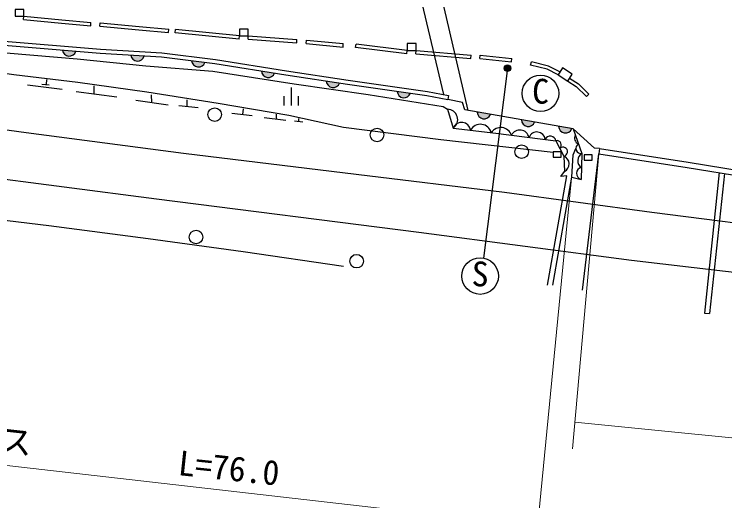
# Model space of a CAD drawing. Units: millimetres at full size, sheet at 1:1000; details may follow other scales. Extents: x 40000 to 680000, y 20000 to 380000.
# Drawn here: x 152776 to 205268, y 243066 to 278992 of the extents above; entities that cross this region are included whole.
import ezdxf
from ezdxf.enums import TextEntityAlignment as Align

# ---------------------------------------------------------------- set-up
doc = ezdxf.new("R2010")
doc.units = ezdxf.units.MM
doc.header["$LTSCALE"] = 1000
for name, color, linetype, lineweight in [('M-BGD', 7, 'Continuous', 25), ('M-BGD-EXST', 7, 'Continuous', 25), ('M-STR-HTXT', 7, 'Continuous', 13)]:
    doc.layers.add(name, color=color, linetype=linetype, lineweight=lineweight)
doc.styles.add('ＭＳ ゴシック', font='')
doc.styles.get('ＭＳ ゴシック').set_extended_font_data('MS Gothic')

msp = doc.modelspace()

# ---------------------------------------------------------------- hatches: boundary and pattern name
at = {"layer": 'M-BGD'}
for points in [[(156338, 276342, 0.82183), (157325, 276258)], [(161384, 275972, 0.82183), (162374, 275914)], [(165885, 275562, 0.82183), (166868, 275439)], [(171032, 274806, 0.82183), (172011, 274652)], [(175833, 274058, 0.82183), (176812, 273907)], [(181068, 273298, 0.82183), (182049, 273159)], [(186986, 271765, 0.82183), (187961, 271595)], [(190242, 271196, 0.82183), (191218, 271025)], [(192996, 270714, 0.82183), (193972, 270543)]]:
    msp.add_hatch(color=256, dxfattribs=at).paths.add_polyline_path(points)
at = {"layer": 'M-BGD-EXST'}
msp.add_hatch(color=256, dxfattribs=at).paths.add_polyline_path([(189469, 275009, 1), (188969, 275009, 0.41421), (189219, 274759, 0.41421)])

# ---------------------------------------------------------------- linework, layer by layer
at = {"layer": 'M-BGD'}
for p, q in [((184502, 273067), (180215, 291333)), ((186321, 271882), (181692, 291608)), ((153474, 278592), (153497, 278841)), ((158425, 278132), (158448, 278381)), ((159101, 278106), (159124, 278355)), ((164171, 277635), (164195, 277884)), ((164669, 277608), (164693, 277856)), ((169419, 277393), (164693, 277856)), ((169394, 277144), (164669, 277608)), ((169394, 277144), (169419, 277393)), ((170050, 277144), (170069, 277393)), ((170069, 277393), (173662, 277122)), ((170050, 277144), (173643, 276872)), ((173643, 276872), (173662, 277122)), ((174343, 276820), (174366, 277068)), ((174343, 276820), (177066, 276571)), ((174366, 277068), (177088, 276820)), ((177066, 276571), (177088, 276820)), ((177996, 276540), (178026, 276788)), ((181816, 276318), (178026, 276788)), ((181785, 276070), (177996, 276540)), ((181785, 276070), (181816, 276318)), ((182445, 276069), (182466, 276318)), ((182466, 276318), (186539, 275978)), ((182445, 276069), (186519, 275729)), ((186519, 275729), (186539, 275978)), ((187165, 275720), (187191, 275969)), ((187165, 275720), (189503, 275478)), ((187191, 275969), (189529, 275726)), ((189503, 275478), (189529, 275726)), ((190923, 275228), (190983, 275471)), ((155165, 273801), (155177, 274164)), ((153747, 273785), (156307, 273447)), ((154825, 273829), (155357, 273785)), ((158677, 273112), (158677, 273692)), ((173252, 272246), (173252, 273575)), ((157357, 273292), (160356, 272884)), ((162948, 272483), (162924, 273045)), ((184860, 273001), (184807, 272706)), ((195041, 272925), (195218, 273101)), ((161753, 272657), (164142, 272308)), ((165565, 272194), (165561, 272660)), ((172718, 272246), (172718, 272943)), ((173785, 272246), (173785, 272943)), ((164945, 272262), (166363, 272107)), ((169662, 271589), (169714, 272001)), ((168843, 271683), (170361, 271509)), ((172150, 271261), (172161, 271602)), ((171252, 271366), (172845, 271179)), ((173494, 271108), (174098, 271038)), ((173796, 271073), (173793, 271282)), ((196021, 269079), (195960, 268683)), ((194761, 258623), (195960, 268683)), ((204848, 267296), (203773, 256926)), ((205243, 267232), (204131, 256889)), ((203773, 256926), (204131, 256889))]:
    msp.add_line(p, q, dxfattribs=at)
for points in [[(119140, 281033), (122623, 280630), (126670, 280078), (128593, 279765), (128921, 279465), (129306, 278610), (130311, 278504), (134487, 278165), (139971, 277671), (144974, 277337), (151718, 276738), (159123, 276104), (163646, 275840), (167597, 275349), (172843, 274520), (177409, 273815), (183261, 272988), (184807, 272706)], [(119171, 281331), (122661, 280928), (126714, 280374), (128729, 280047), (129169, 279645), (129509, 278890), (130339, 278802), (134513, 278464), (139994, 277971), (144998, 277636), (151744, 277037), (159144, 276403), (163674, 276139), (167639, 275646), (172889, 274817), (177453, 274111), (183309, 273284), (184860, 273001)], [(119175, 280432), (122357, 279944), (125397, 279543), (128293, 279094), (128459, 278905), (128589, 278338), (128801, 278066), (131060, 277841), (135988, 277436), (141299, 277028), (147501, 276527), (157431, 275686), (162498, 275186), (167448, 274785), (173466, 273848), (178935, 273062), (184471, 272176), (184789, 271976), (185206, 270589), (188351, 270204), (192799, 269652), (193370, 268514), (193420, 267376)], [(117952, 278856), (119212, 278769), (124116, 278366), (126675, 278068), (131053, 277490), (136657, 276843), (141261, 276213), (146239, 275457), (152753, 274529), (157482, 273987), (162562, 273269), (167852, 272428), (173071, 271535), (177092, 270645), (184297, 269754), (192588, 268813)], [(153497, 278841), (156292, 278579), (158448, 278381)], [(153474, 278592), (156269, 278330), (158425, 278132)], [(159124, 278355), (162013, 278094), (164195, 277884)], [(159101, 278106), (161990, 277845), (164171, 277635)], [(66247, 277651), (82049, 277219), (94799, 276617), (107406, 275697), (124162, 274117), (136107, 272680), (153648, 270252), (165271, 268744), (178032, 267193), (189002, 265843), (199874, 264368), (211080, 262958), (223749, 261418), (235737, 259557), (245688, 258018), (256388, 256660), (265551, 255586), (284219, 253757), (300697, 252756), (315780, 251952), (330105, 251602), (347082, 251755)], [(567492, 277070), (542219, 272873), (509846, 267368), (460103, 259297), (434697, 255321), (407255, 251826), (387329, 249901), (365874, 248545), (346508, 248107), (325089, 248194), (304370, 249112), (280199, 250598), (257788, 252911), (229037, 256788), (209957, 259449), (198371, 260811), (182673, 262865), (163281, 265338), (142812, 268006), (124115, 270215), (98459, 272520), (77473, 273589), (65912, 273710)], [(192953, 274528), (192148, 274927), (190923, 275228)], [(193093, 274738), (192234, 275163), (190983, 275471)], [(193664, 274060), (194301, 273664), (195041, 272925)], [(193803, 274269), (194458, 273862), (195218, 273101)], [(196021, 269079), (195655, 269112), (194066, 270527), (186056, 271928), (185897, 272462), (184807, 272706)], [(195960, 268683), (202492, 267678), (206752, 266987), (211976, 271443), (215987, 270958), (226016, 270059), (237922, 268922), (253178, 267558), (265518, 266403), (275489, 265912), (291795, 265440), (310957, 263507), (327207, 261879), (343990, 260693)], [(196021, 269079), (202554, 268073), (206634, 267412), (211850, 271861), (216029, 271355), (226053, 270457), (237959, 269320), (253215, 267956), (265547, 266802), (275504, 266312), (291821, 265840), (310997, 263905), (327241, 262277), (344010, 261093)], [(65659, 270720), (72111, 270641), (83757, 270414), (93011, 269928), (104995, 269018), (114788, 268284), (123028, 267424), (130513, 266520), (139204, 265413), (148183, 264245), (155339, 263384), (162679, 262420), (169691, 261478), (177092, 260391)], [(194066, 270527), (194719, 268703), (194648, 266796)], [(193980, 266951), (194070, 268607), (194268, 269084)], [(192180, 258990), (193608, 267052), (193149, 267013), (193420, 267376)], [(192578, 258977), (193980, 266951), (194648, 266796)]]:
    msp.add_lwpolyline(points, dxfattribs=at)
for points in [[(152847, 278841), (153497, 278841), (153497, 279341), (152847, 279341)], [(169419, 277393), (170069, 277393), (170069, 277893), (169419, 277893)], [(181816, 276318), (182466, 276318), (182466, 276818), (181816, 276818)], [(192953, 274528), (193664, 274060), (193998, 274563), (193286, 275027)], [(192588, 268431), (193188, 268431), (193188, 268831), (192588, 268831)], [(194871, 268215), (195471, 268215), (195471, 268615), (194871, 268615)]]:
    msp.add_lwpolyline(points, close=True, dxfattribs=at)
for centre in [(167590, 271580), (179583, 270079), (190261, 268840), (166212, 262537), (178071, 260754)]:
    msp.add_circle(centre, 500, dxfattribs=at)
for centre, radius, start, end in [((156840, 276397), 505, 186.2737, 343.9319), ((161885, 276041), 505, 187.8356, 345.4939), ((166389, 275597), 505, 184.0803, 341.7385), ((171537, 274825), 505, 182.1981, 339.8563), ((176337, 274079), 505, 182.3861, 340.0443), ((181572, 273325), 505, 183.1315, 340.7897), ((184778, 271216), 759, 304.3283, 89.2045), ((187490, 271776), 505, 181.2467, 338.9049), ((185825, 270334), 670, 8.4674, 157.5632), ((187216, 270028), 834, 15.0221, 151.0084), ((190747, 271207), 505, 181.2467, 338.9049), ((188720, 269795), 831, 18.6689, 147.2265), ((190130, 269743), 698, 12.9119, 152.945), ((193501, 270725), 505, 181.2467, 338.9049), ((191387, 269683), 616, 6.4057, 159.4513), ((192382, 269558), 428, 12.7577, 153.0993), ((194634, 269859), 473, 150.6821, 248.7242), ((192865, 269329), 330, 311.7568, 101.4912), ((194654, 269084), 386, 119.7373, 279.6691), ((193315, 268842), 333, 279.5402, 133.7078), ((193155, 267934), 618, 295.4268, 69.6366), ((195001, 268180), 595, 118.2883, 237.4833), ((194765, 267234), 452, 100.6881, 255.0834)]:
    msp.add_arc(centre, radius, start, end, dxfattribs=at)
at = {"layer": 'M-BGD-EXST'}
msp.add_line((189219, 275009), (187440, 260985), dxfattribs=at)
for centre, radius in [((189219, 275009), 250), ((191654, 273150), 1350), ((187194, 259658), 1350)]:
    msp.add_circle(centre, radius, dxfattribs=at)
at = {"layer": 'M-STR-HTXT'}
for p, q in [((194010, 246890), (195960, 268683)), ((191025, 236942), (193927, 266650)), ((64382, 255666), (191441, 241200))]:
    msp.add_line(p, q, dxfattribs=at)
msp.add_lwpolyline([(194187, 248868), (268410, 241459), (336133, 237835), (348194, 237506), (395348, 237108), (410793, 237682), (434452, 240610), (483302, 247353), (503064, 250304), (555354, 259715)], dxfattribs=at)

# ---------------------------------------------------------------- texts
at = {"layer": 'M-BGD-EXST', "style": 'ＭＳ ゴシック'}
for s, p in [('C', (190998, 271858)), ('S', (186538, 258366))]:
    msp.add_text(s, height=1833, rotation=358.508, dxfattribs=at).set_placement(p, align=Align.BOTTOM_LEFT)
at = {"layer": 'M-STR-HTXT', "style": 'ＭＳ ゴシック'}
for s, rotation, p in [('ガードフェンス', 353.707, (136572, 247776)), ('L=76.0', 353.976, (164770, 244423))]:
    msp.add_text(s, height=1833, rotation=rotation, dxfattribs=at).set_placement(p, align=Align.BOTTOM_LEFT)

doc.saveas('drawing.dxf')
